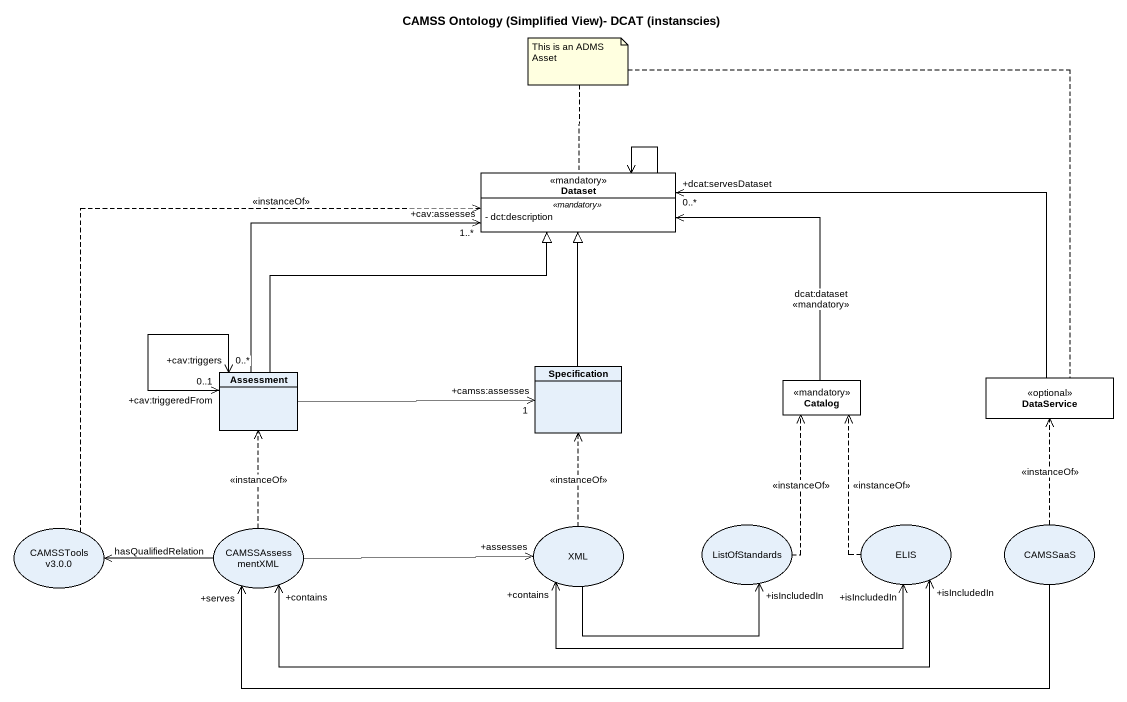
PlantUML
@startuml
title CAMSS Ontology (Simplified View)- DCAT (instanscies)
allowmixing
hide circle
hide empty members
skinparam classAttributeIconSize 0
class Dataset <<mandatory>> #FFFFFF {
  .. <<mandatory>> ..
  - dct:description
}
class Assessment
class Specification
class DataService <<optional>> #FFFFFF
class Catalog <<mandatory>> #FFFFFF
usecase "CAMSSTools v3.0.0" as CAMSSTools_v3_0_0
usecase CAMSSAssessmentXML
usecase XML
usecase ListOfStandards
usecase ELIS
usecase CAMSSaaS
Dataset --> Dataset
Assessment -up-> "+cav:assesses\n1..*" Dataset
Assessment -up-|> Dataset
Assessment "+cav:triggers\n0..*" <--> "+cav:triggeredFrom\n0..1" Assessment
Assessment -right-> "+camss:assesses\n1" Specification
Specification -up-|> Dataset
DataService -left-> "+dcat:servesDataset\n0..*" Dataset
Catalog -up-> Dataset : dcat:dataset\n<<mandatory>>
CAMSSTools_v3_0_0 .up.> Dataset : <<instanceOf>>
CAMSSAssessmentXML .up.> Assessment : <<instanceOf>>
CAMSSAssessmentXML -left-> CAMSSTools_v3_0_0 : hasQualifiedRelation
CAMSSAssessmentXML -right-> "+assesses" XML
CAMSSAssessmentXML "+contains" <-right-> "+isIncludedIn" ELIS
XML .up.> Specification : <<instanceOf>>
XML -right-> "+isIncludedIn" ListOfStandards
XML "+contains" <-right-> "+isIncludedIn" ELIS
ListOfStandards .up.> Catalog : <<instanceOf>>
ELIS .up.> Catalog : <<instanceOf>>
CAMSSaaS .up.> DataService : <<instanceOf>>
CAMSSaaS -left-> "+serves" CAMSSAssessmentXML
note as N1
  This is an ADMS Asset
end note
N1 .. Dataset
N1 .. DataService
@enduml
